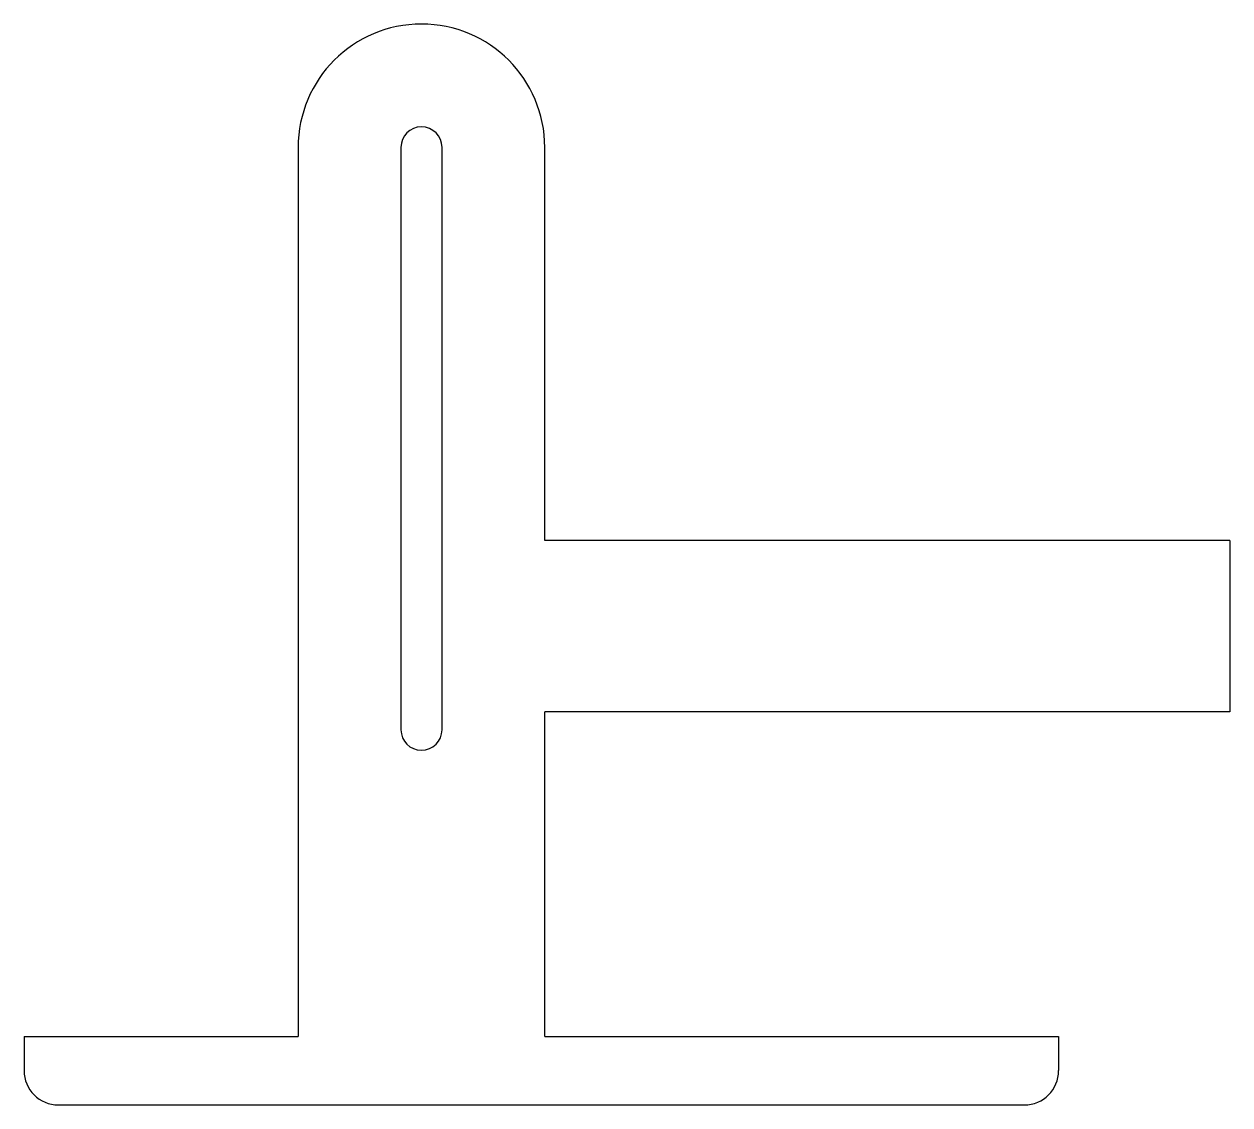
# Model space of a CAD drawing. Header units: millimetres. Extents: x -11.6 to 23.6, y -11 to 20.6.
import ezdxf

# ---------------------------------------------------------------- set-up
doc = ezdxf.new("R2010")
doc.units = ezdxf.units.MM

msp = doc.modelspace()

# ---------------------------------------------------------------- linework, layer by layer
at = {"color": 7, "linetype": 'Continuous', "lineweight": 25}
for p, q in [((-3.6, 17), (-3.6, -8.954)), ((-0.6, 17), (-0.6, 0)), ((0.6, 0), (0.6, 17)), ((3.6, 5.523), (3.6, 17)), ((23.6, 5.523), (3.6, 5.523)), ((23.6, 5.523), (23.6, 0.523)), ((3.6, -8.954), (3.6, 0.523)), ((23.6, 0.523), (3.6, 0.523)), ((-11.6, -8.954), (-3.6, -8.954)), ((-11.6, -8.954), (-11.6, -9.954)), ((3.6, -8.954), (18.6, -8.954)), ((18.6, -8.954), (18.6, -9.954)), ((-10.6, -10.954), (17.6, -10.954))]:
    msp.add_line(p, q, dxfattribs=at)
for centre, radius, start, end in [((0, 17), 3.6, 0, 180), ((0, 17), 0.6, 0, 180), ((0, 0), 0.6, 180, 0), ((-10.6, -9.954), 1, 180, 270), ((17.6, -9.954), 1, 270, 0)]:
    msp.add_arc(centre, radius, start, end, dxfattribs=at)

doc.saveas('drawing.dxf')
